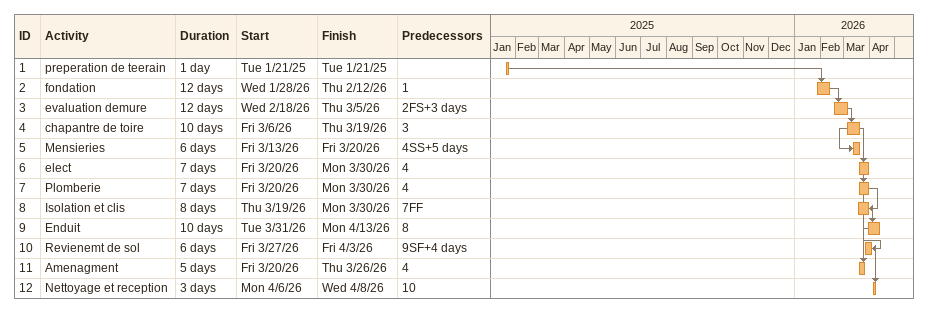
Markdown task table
| ID | Task | Duration | Start | Finish | Predecessors |
|---|---|---|---|---|---|
| 1 | preperation de teerain | 1d | 2025-01-21 | 2025-01-21 |  |
| 2 | fondation | 12d | 2026-01-28 | 2026-02-12 | 1 |
| 3 | evaluation demure | 12d | 2026-02-18 | 2026-03-05 | 2FS+3d |
| 4 | chapantre de toire | 10d | 2026-03-06 | 2026-03-19 | 3 |
| 5 | Mensieries | 6d | 2026-03-13 | 2026-03-20 | 4SS+5d |
| 6 | elect | 7d | 2026-03-20 | 2026-03-30 | 4 |
| 7 | Plomberie | 7d | 2026-03-20 | 2026-03-30 | 4 |
| 8 | Isolation et clis | 8d | 2026-03-19 | 2026-03-30 | 7FF |
| 9 | Enduit | 10d | 2026-03-31 | 2026-04-13 | 8 |
| 10 | Revienemt de sol | 6d | 2026-03-27 | 2026-04-03 | 9SF+4d |
| 11 | Amenagment | 5d | 2026-03-20 | 2026-03-26 | 4 |
| 12 | Nettoyage et reception | 3d | 2026-04-06 | 2026-04-08 | 10 |
